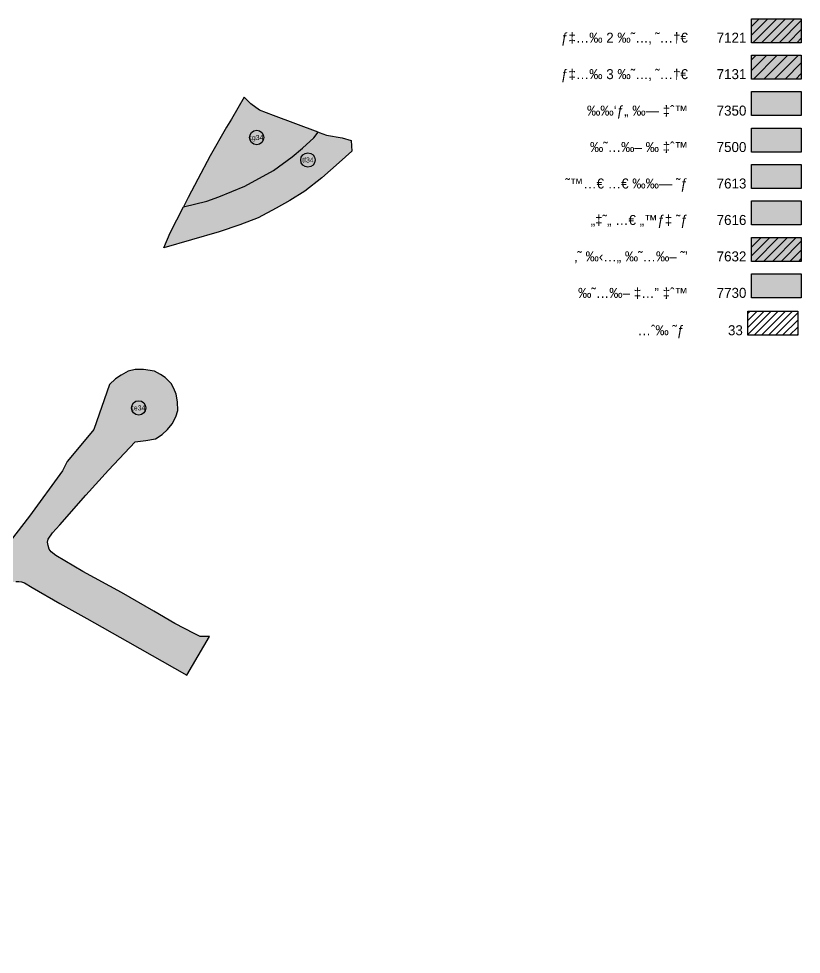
# Model space of a CAD drawing. Extents: x 219488 to 220345, y 626898 to 627466.
# Drawn here: x 219953.4 to 220345.3, y 626997.3 to 627465.7 of the extents above; entities that cross this region are included whole.
import ezdxf
from ezdxf.enums import TextEntityAlignment as Align

# ---------------------------------------------------------------- set-up
doc = ezdxf.new("R2010")
doc.units = 0
doc.header["$MEASUREMENT"] = 0
doc.layers.get('0').update_dxf_attribs({"linetype": 'CONTINUOUS'})
for name, color, linetype in [('1802', 7, 'CONTINUOUS'), ('1803A', 7, 'CONTINUOUS'), ('18COMPILE', 5, 'CONTINUOUS'), ('YEUD33', 7, 'CONTINUOUS'), ('YEUD7121', 7, 'CONTINUOUS'), ('YEUD7131', 7, 'CONTINUOUS'), ('YEUD7350', 7, 'CONTINUOUS'), ('YEUD7500', 7, 'CONTINUOUS'), ('YEUD7613', 7, 'CONTINUOUS'), ('YEUD7616', 7, 'CONTINUOUS'), ('YEUD7632', 7, 'CONTINUOUS'), ('YEUD7730', 7, 'CONTINUOUS')]:
    doc.layers.add(name, color=color, linetype=linetype)
doc.styles.add('HEBTEXT', font='HEBTXT.shx')
doc.styles.add('TTARIAL', font='hebtxt_z.shx')
pattern_1 = [(45, (-99.214, -61.1254), (-2.209708691, 2.209708691), [])]

# ---------------------------------------------------------------- blocks, each defined once
blk = doc.blocks.new('LANDUSE')
blk = doc.blocks.new('1803')
blk.add_circle((0, 0), 3.61)

msp = doc.modelspace()

# ---------------------------------------------------------------- hatches: boundary and pattern name
at = {"layer": 'YEUD33'}
h = msp.add_hatch(dxfattribs=at)
h.set_pattern_fill('LINE', color=1, scale=20, angle=45, style=0)
h.set_pattern_definition([(45, (245.6708, 192.1863), (-1.767766953, 1.767766953), [])])
h.paths.add_polyline_path([(220343.52, 627319.23), (220343.52, 627307.23), (220318.52, 627307.23), (220318.52, 627319.23)])
at = {"layer": 'YEUD7121'}
msp.add_hatch(color=131, dxfattribs=at).paths.add_polyline_path([(220345.29, 627465.69), (220345.29, 627453.69), (220320.29, 627453.69), (220320.29, 627465.69)])
h = msp.add_hatch(dxfattribs=at)
h.set_pattern_fill('LINE', color=250, scale=25, angle=45, style=0)
h.set_pattern_definition(pattern_1)
h.paths.add_polyline_path([(220345.29, 627465.69), (220345.29, 627453.69), (220320.29, 627453.69), (220320.29, 627465.69)])
at = {"layer": 'YEUD7131'}
msp.add_hatch(color=41, dxfattribs=at).paths.add_polyline_path([(220345.29, 627447.44), (220345.29, 627435.44), (220320.29, 627435.44), (220320.29, 627447.44)])
h = msp.add_hatch(dxfattribs=at)
h.set_pattern_fill('LINE', color=21, scale=30, angle=45, style=0)
h.set_pattern_definition([(45, (-99.214, -61.1254), (-2.65165043, 2.65165043), [])])
h.paths.add_polyline_path([(220345.29, 627447.44), (220345.29, 627435.44), (220320.29, 627435.44), (220320.29, 627447.44)])
at = {"layer": 'YEUD7350'}
msp.add_hatch(color=181, dxfattribs=at).paths.add_polyline_path([(220345.29, 627429.19), (220345.29, 627417.19), (220320.29, 627417.19), (220320.29, 627429.19)])
at = {"layer": 'YEUD7500'}
msp.add_hatch(color=23, dxfattribs=at).paths.add_polyline_path([(220345.29, 627410.94), (220345.29, 627398.94), (220320.29, 627398.94), (220320.29, 627410.94)])
at = {"layer": 'YEUD7613'}
msp.add_hatch(color=40, dxfattribs=at).paths.add_polyline_path([(220345.29, 627392.69), (220345.29, 627380.69), (220320.29, 627380.69), (220320.29, 627392.69)])
at = {"layer": 'YEUD7616'}
for points in [[(220035.88, 627371.51), (220047.59, 627374.43), (220053.67, 627376.59), (220066.64, 627381.85), (220080.97, 627389.68), (220090.32, 627396.61), (220095.59, 627400.93), (220101.13, 627406.06), (220103.39, 627408.9), (220103.91, 627408.71), (220107.57, 627407.34), (220115.37, 627406.09), (220119.92, 627404.68), (220120.21, 627399.31), (220113.86, 627393.64), (220105.2, 627386.07), (220096.68, 627379.32), (220089.25, 627374.6), (220082.35, 627370.82), (220073.28, 627366.08), (220064.08, 627362.57), (220053.81, 627358.93), (220026.03, 627350.92), (220029.23, 627358.47)], [(220345.29, 627374.44), (220345.29, 627362.44), (220320.29, 627362.44), (220320.29, 627374.44)], [(219936.79, 627188.83), (219944.83, 627181.65), (219931.54, 627168.6), (219925.02, 627161.69), (219920.63, 627155.44), (219913.84, 627147.2), (219903.96, 627134.37), (219895.04, 627121.16), (219886.25, 627104.51), (219876.25, 627081.33), (219865.72, 627053.61), (219863.19, 627040.9), (219861.98, 627038.72), (219860.57, 627035.53), (219859.92, 627031.5), (219859.82, 627028.22), (219859.26, 627026.35), (219858.42, 627023.07), (219858.32, 627020.73), (219858.46, 627017.97), (219857.73, 627017.12), (219857.81, 626997.3), (219860.51, 627012.91), (219862.83, 627020.41), (219865.85, 627029.98), (219869.93, 627044.35), (219875.27, 627062.32), (219882.76, 627083.67), (219889.7, 627098.26), (219900.02, 627117.82), (219908.55, 627132.2), (219919.03, 627146.53), (219933.15, 627164.45), (219946.86, 627180.94), (219948.61, 627182.59), (219949.74, 627183.46), (219951.93, 627183.9), (219953.5, 627183.99), (219954.81, 627183.72), (219956.22, 627183.19), (219960.15, 627181.01), (219973.94, 627172.99), (219987.59, 627165.37), (220007.84, 627153.95), (220037.51, 627137.04), (220048.87, 627156.43), (220044.24, 627156.43), (220043.19, 627156.87), (220041.2, 627157.84), (220031.54, 627162.92), (220021, 627169.06), (220004.8, 627178.42), (219985.46, 627188.98), (219971.93, 627196.87), (219969.65, 627198.8), (219968.59, 627200.2), (219968.07, 627201.96), (219967.89, 627203.71), (219968.07, 627205.16), (219970.35, 627208.31), (219974.04, 627212.35), (219987.04, 627227.08), (219998.29, 627239.6), (220011.66, 627253.86), (220017.1, 627254.57), (220021.85, 627255.44), (220025.18, 627257.55), (220027.99, 627260), (220030.28, 627262.81), (220032.04, 627266.32), (220033.01, 627269.59), (220032.87, 627273.86), (220032.32, 627277.72), (220031.07, 627280.62), (220029.69, 627283.1), (220026.79, 627286), (220024.44, 627287.65), (220021.4, 627289.31), (220015.88, 627290), (220011.73, 627290), (220008.14, 627289.17), (220004.69, 627287.24), (220001.93, 627285.45), (219998.94, 627282.55), (219991.06, 627259.97), (219979.51, 627246.21), (219977.73, 627244.09), (219975.37, 627239.34), (219958.84, 627216.72), (219943.29, 627196.84)]]:
    msp.add_hatch(color=1, dxfattribs=at).paths.add_polyline_path(points)
at = {"layer": 'YEUD7632'}
msp.add_hatch(color=71, dxfattribs=at).paths.add_polyline_path([(220345.29, 627356.19), (220345.29, 627344.19), (220320.29, 627344.19), (220320.29, 627356.19)])
h = msp.add_hatch(dxfattribs=at)
h.set_pattern_fill('LINE', color=114, scale=25, angle=45, style=0)
h.set_pattern_definition(pattern_1)
h.paths.add_polyline_path([(220345.29, 627356.19), (220345.29, 627344.19), (220320.29, 627344.19), (220320.29, 627356.19)])
at = {"layer": 'YEUD7730'}
for points in [[(220035.88, 627371.51), (220047.59, 627374.43), (220053.67, 627376.59), (220066.64, 627381.85), (220080.97, 627389.68), (220090.32, 627396.61), (220095.59, 627400.93), (220101.13, 627406.06), (220103.39, 627408.9), (220081.05, 627417.24), (220074.04, 627419.84), (220069.7, 627423.09), (220066.28, 627426.34), (220059.89, 627415.47), (220057.39, 627411.34), (220049.34, 627396.96), (220043.16, 627385.28), (220038.28, 627376.22)], [(220345.29, 627337.94), (220345.29, 627325.94), (220320.29, 627325.94), (220320.29, 627337.94)]]:
    msp.add_hatch(color=3, dxfattribs=at).paths.add_polyline_path(points)

# ---------------------------------------------------------------- linework, layer by layer
at = {"layer": '1802'}
for points in [[(220035.88, 627371.51), (220047.59, 627374.43), (220053.67, 627376.59), (220066.64, 627381.85), (220080.97, 627389.68), (220090.32, 627396.61), (220095.59, 627400.93), (220101.13, 627406.06), (220103.39, 627408.9), (220081.05, 627417.24), (220074.04, 627419.84), (220069.7, 627423.09), (220066.28, 627426.34), (220059.89, 627415.47), (220057.39, 627411.34), (220049.34, 627396.96), (220043.16, 627385.28), (220038.28, 627376.22)], [(220035.88, 627371.51), (220047.59, 627374.43), (220053.67, 627376.59), (220066.64, 627381.85), (220080.97, 627389.68), (220090.32, 627396.61), (220095.59, 627400.93), (220101.13, 627406.06), (220103.39, 627408.9), (220103.91, 627408.71), (220107.57, 627407.34), (220115.37, 627406.09), (220119.92, 627404.68), (220120.21, 627399.31), (220113.86, 627393.64), (220105.2, 627386.07), (220096.68, 627379.32), (220089.25, 627374.6), (220082.35, 627370.82), (220073.28, 627366.08), (220064.08, 627362.57), (220053.81, 627358.93), (220026.03, 627350.92), (220029.23, 627358.47)]]:
    msp.add_lwpolyline(points, close=True, dxfattribs=at)
msp.add_lwpolyline([(219951.93, 627183.9), (219953.5, 627183.99), (219954.81, 627183.72), (219956.22, 627183.19), (219960.15, 627181.01), (219973.94, 627172.99), (219987.59, 627165.37), (220007.84, 627153.95), (220037.51, 627137.04), (220048.87, 627156.43), (220044.24, 627156.43), (220043.19, 627156.87), (220041.2, 627157.84), (220031.54, 627162.92), (220021, 627169.06), (220004.8, 627178.42), (219985.46, 627188.98), (219971.93, 627196.87), (219969.65, 627198.8), (219968.59, 627200.2), (219968.07, 627201.96), (219967.89, 627203.71), (219968.07, 627205.16), (219970.35, 627208.31), (219974.04, 627212.35), (219987.04, 627227.08), (219998.29, 627239.6), (220011.66, 627253.86), (220017.1, 627254.57), (220021.85, 627255.44), (220025.18, 627257.55), (220027.99, 627260), (220030.28, 627262.81), (220032.04, 627266.32), (220033.01, 627269.59), (220032.87, 627273.86), (220032.32, 627277.72), (220031.07, 627280.62), (220029.69, 627283.1), (220026.79, 627286), (220024.44, 627287.65), (220021.4, 627289.31), (220015.88, 627290), (220011.73, 627290), (220008.14, 627289.17), (220004.69, 627287.24), (220001.93, 627285.45), (219998.94, 627282.55), (219991.06, 627259.97), (219979.51, 627246.21), (219977.73, 627244.09), (219975.37, 627239.34), (219958.84, 627216.72), (219943.29, 627196.84)], dxfattribs=at)
at = {"layer": '18COMPILE'}
for points in [[(220119.92, 627404.68), (220120.21, 627399.31), (220113.86, 627393.64), (220105.2, 627386.07), (220096.68, 627379.32), (220089.25, 627374.6), (220082.35, 627370.82), (220073.28, 627366.08), (220064.08, 627362.57), (220053.81, 627358.93), (220026.03, 627350.92)], [(219951.93, 627183.9), (219953.5, 627183.99), (219954.81, 627183.72), (219956.22, 627183.19), (219960.15, 627181.01), (219973.94, 627172.99), (219987.59, 627165.37), (220007.84, 627153.95), (220037.51, 627137.04), (220048.87, 627156.43), (220044.24, 627156.43), (220043.19, 627156.87), (220041.2, 627157.84), (220031.54, 627162.92), (220021, 627169.06), (220004.8, 627178.42), (219985.46, 627188.98), (219971.93, 627196.87), (219969.65, 627198.8), (219968.59, 627200.2), (219968.07, 627201.96), (219967.89, 627203.71), (219968.07, 627205.16), (219970.35, 627208.31), (219974.04, 627212.35), (219987.04, 627227.08), (219998.29, 627239.6), (220011.66, 627253.86), (220017.1, 627254.57), (220021.85, 627255.44), (220025.18, 627257.55), (220027.99, 627260), (220030.28, 627262.81), (220032.04, 627266.32), (220033.01, 627269.59), (220032.87, 627273.86), (220032.32, 627277.72), (220031.07, 627280.62), (220029.69, 627283.1), (220026.79, 627286), (220024.44, 627287.65), (220021.4, 627289.31), (220015.88, 627290)], [(220015.88, 627290), (220011.73, 627290), (220008.14, 627289.17), (220004.69, 627287.24), (220001.93, 627285.45)], [(220001.93, 627285.45), (219998.94, 627282.55)]]:
    msp.add_lwpolyline(points, dxfattribs=at)
at = {"layer": 'YEUD33'}
msp.add_lwpolyline([(220343.52, 627319.23), (220343.52, 627307.23), (220318.52, 627307.23), (220318.52, 627319.23)], close=True, dxfattribs=at)
at = {"layer": 'YEUD7121'}
msp.add_lwpolyline([(220345.29, 627465.69), (220345.29, 627453.69), (220320.29, 627453.69), (220320.29, 627465.69)], close=True, dxfattribs=at)
at = {"layer": 'YEUD7131'}
msp.add_lwpolyline([(220345.29, 627447.44), (220345.29, 627435.44), (220320.29, 627435.44), (220320.29, 627447.44)], close=True, dxfattribs=at)
at = {"layer": 'YEUD7350', "color": 194}
msp.add_lwpolyline([(220345.29, 627429.19), (220345.29, 627417.19), (220320.29, 627417.19), (220320.29, 627429.19)], close=True, dxfattribs=at)
at = {"layer": 'YEUD7500', "color": 16}
msp.add_lwpolyline([(220345.29, 627410.94), (220345.29, 627398.94), (220320.29, 627398.94), (220320.29, 627410.94)], close=True, dxfattribs=at)
at = {"layer": 'YEUD7613'}
msp.add_lwpolyline([(220345.29, 627392.69), (220345.29, 627380.69), (220320.29, 627380.69), (220320.29, 627392.69)], close=True, dxfattribs=at)
at = {"layer": 'YEUD7616'}
msp.add_lwpolyline([(220345.29, 627374.44), (220345.29, 627362.44), (220320.29, 627362.44), (220320.29, 627374.44)], close=True, dxfattribs=at)
at = {"layer": 'YEUD7632'}
msp.add_lwpolyline([(220345.29, 627356.19), (220345.29, 627344.19), (220320.29, 627344.19), (220320.29, 627356.19)], close=True, dxfattribs=at)
at = {"layer": 'YEUD7730'}
msp.add_lwpolyline([(220345.29, 627337.94), (220345.29, 627325.94), (220320.29, 627325.94), (220320.29, 627337.94)], close=True, dxfattribs=at)

# ---------------------------------------------------------------- block references
at = {"layer": '1803A'}
ref = msp.add_blockref('1803', (220072.57, 627406.21), dxfattribs=at)
ref.add_attrib('MIGRASH', 'tg34', dxfattribs={"layer": '0', "height": 2.5, "style": 'HEBTEXT'}).set_placement((220072.57, 627406.21), align=Align.MIDDLE_CENTER)
ref = msp.add_blockref('1803', (220098.24, 627394.96), dxfattribs=at)
ref.add_attrib('MIGRASH', 'tf34', dxfattribs={"layer": '0', "height": 2.5, "style": 'HEBTEXT'}).set_placement((220098.24, 627394.96), align=Align.MIDDLE_CENTER)
ref = msp.add_blockref('1803', (220013.48, 627270.85), dxfattribs=at)
ref.add_attrib('MIGRASH', 'te34', dxfattribs={"layer": '0', "height": 2.5, "style": 'HEBTEXT'}).set_placement((220013.48, 627270.85), align=Align.MIDDLE_CENTER)
at = {"layer": 'YEUD33'}
ref = msp.add_blockref('LANDUSE', (220316.02, 627307.23), dxfattribs=dict(at, xscale=2.5, yscale=2.5, zscale=2.5))
ref.add_attrib('CODE', '33', dxfattribs={"layer": '0', "height": 5, "style": 'TTARIAL'}).set_placement((220316.02, 627307.23), align=Align.RIGHT)
ref.add_attrib('DESCR', '…ˆ‰ ˜ƒ', dxfattribs={"layer": '0', "height": 5, "style": 'TTARIAL'}).set_placement((220286.72, 627307.23), align=Align.RIGHT)
at = {"layer": 'YEUD7121'}
ref = msp.add_blockref('LANDUSE', (220317.79, 627453.69), dxfattribs=dict(at, xscale=2.5, yscale=2.5, zscale=2.5))
ref.add_attrib('CODE', '7121', dxfattribs={"layer": '0', "height": 5, "style": 'TTARIAL'}).set_placement((220317.79, 627453.69), align=Align.RIGHT)
ref.add_attrib('DESCR', 'ƒ‡…‰ 2 ‰˜…‚ ˜…†€', dxfattribs={"layer": '0', "height": 5, "style": 'TTARIAL'}).set_placement((220288.49, 627453.69), align=Align.RIGHT)
at = {"layer": 'YEUD7131'}
ref = msp.add_blockref('LANDUSE', (220317.79, 627435.44), dxfattribs=dict(at, xscale=2.5, yscale=2.5, zscale=2.5))
ref.add_attrib('CODE', '7131', dxfattribs={"layer": '0', "height": 5, "style": 'TTARIAL'}).set_placement((220317.79, 627435.44), align=Align.RIGHT)
ref.add_attrib('DESCR', 'ƒ‡…‰ 3 ‰˜…‚ ˜…†€', dxfattribs={"layer": '0', "height": 5, "style": 'TTARIAL'}).set_placement((220288.49, 627435.44), align=Align.RIGHT)
at = {"layer": 'YEUD7350'}
ref = msp.add_blockref('LANDUSE', (220317.79, 627417.19), dxfattribs=dict(at, xscale=2.5, yscale=2.5, zscale=2.5))
ref.add_attrib('CODE', '7350', dxfattribs={"layer": '0', "height": 5, "style": 'TTARIAL'}).set_placement((220317.79, 627417.19), align=Align.RIGHT)
ref.add_attrib('DESCR', '‰‰‘ƒ„ ‰— ‡ˆ™', dxfattribs={"layer": '0', "height": 5, "style": 'TTARIAL'}).set_placement((220288.49, 627417.19), align=Align.RIGHT)
at = {"layer": 'YEUD7500'}
ref = msp.add_blockref('LANDUSE', (220317.79, 627398.94), dxfattribs=dict(at, xscale=2.5, yscale=2.5, zscale=2.5))
ref.add_attrib('CODE', '7500', dxfattribs={"layer": '0', "height": 5, "style": 'TTARIAL'}).set_placement((220317.79, 627398.94), align=Align.RIGHT)
ref.add_attrib('DESCR', '‰˜…‰– ‰ ‡ˆ™', dxfattribs={"layer": '0', "height": 5, "style": 'TTARIAL'}).set_placement((220288.49, 627398.94), align=Align.RIGHT)
at = {"layer": 'YEUD7613'}
ref = msp.add_blockref('LANDUSE', (220317.79, 627380.69), dxfattribs=dict(at, xscale=2.5, yscale=2.5, zscale=2.5))
ref.add_attrib('CODE', '7613', dxfattribs={"layer": '0', "height": 5, "style": 'TTARIAL'}).set_placement((220317.79, 627380.69), align=Align.RIGHT)
ref.add_attrib('DESCR', '˜™…€ …€ ‰‰— ˜ƒ', dxfattribs={"layer": '0', "height": 5, "style": 'TTARIAL'}).set_placement((220288.49, 627380.69), align=Align.RIGHT)
at = {"layer": 'YEUD7616'}
ref = msp.add_blockref('LANDUSE', (220317.79, 627362.44), dxfattribs=dict(at, xscale=2.5, yscale=2.5, zscale=2.5))
ref.add_attrib('CODE', '7616', dxfattribs={"layer": '0', "height": 5, "style": 'TTARIAL'}).set_placement((220317.79, 627362.44), align=Align.RIGHT)
ref.add_attrib('DESCR', '„‡˜„ …€ „™ƒ‡ ˜ƒ', dxfattribs={"layer": '0', "height": 5, "style": 'TTARIAL'}).set_placement((220288.49, 627362.44), align=Align.RIGHT)
at = {"layer": 'YEUD7632'}
ref = msp.add_blockref('LANDUSE', (220317.79, 627344.19), dxfattribs=dict(at, xscale=2.5, yscale=2.5, zscale=2.5))
ref.add_attrib('CODE', '7632', dxfattribs={"layer": '0', "height": 5, "style": 'TTARIAL'}).set_placement((220317.79, 627344.19), align=Align.RIGHT)
ref.add_attrib('DESCR', '‚˜ ‰‹…„ ‰˜…‰– ˜’', dxfattribs={"layer": '0', "height": 5, "style": 'TTARIAL'}).set_placement((220288.49, 627344.19), align=Align.RIGHT)
at = {"layer": 'YEUD7730'}
ref = msp.add_blockref('LANDUSE', (220317.79, 627325.94), dxfattribs=dict(at, xscale=2.5, yscale=2.5, zscale=2.5))
ref.add_attrib('CODE', '7730', dxfattribs={"layer": '0', "height": 5, "style": 'TTARIAL'}).set_placement((220317.79, 627325.94), align=Align.RIGHT)
ref.add_attrib('DESCR', '‰˜…‰– ‡…” ‡ˆ™', dxfattribs={"layer": '0', "height": 5, "style": 'TTARIAL'}).set_placement((220288.49, 627325.94), align=Align.RIGHT)

doc.saveas('drawing.dxf')
